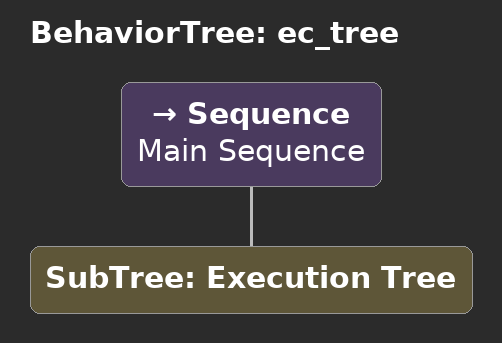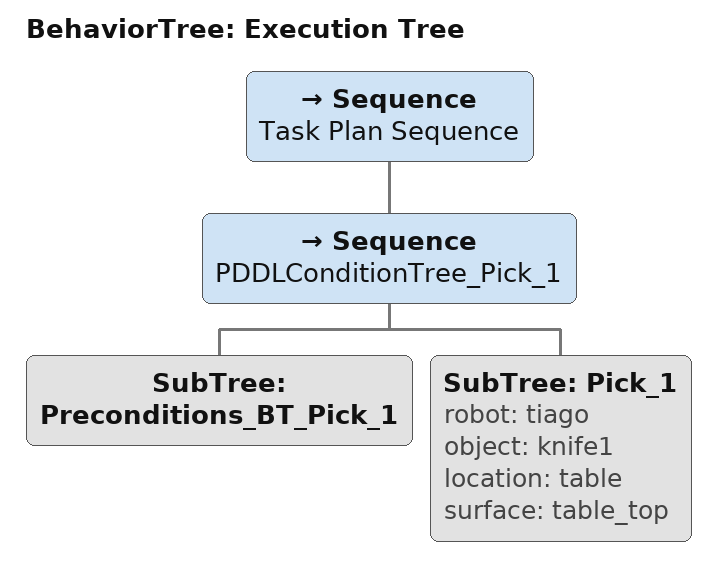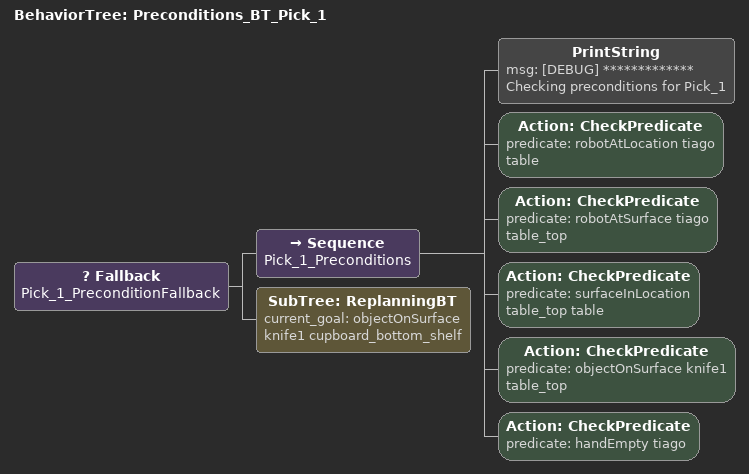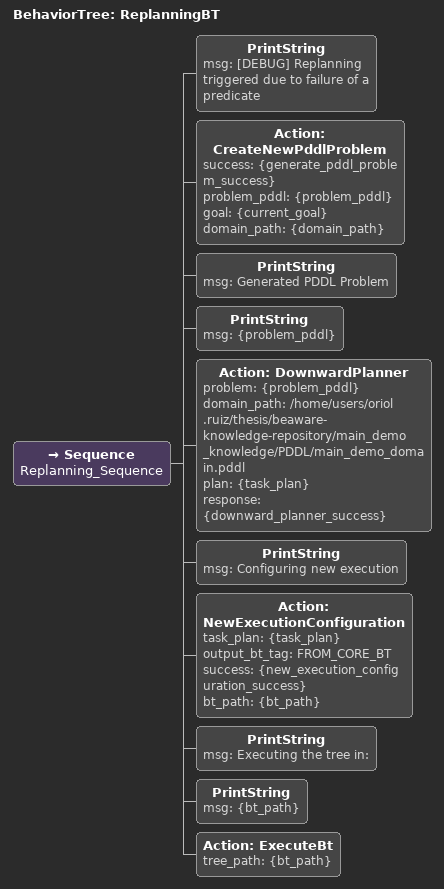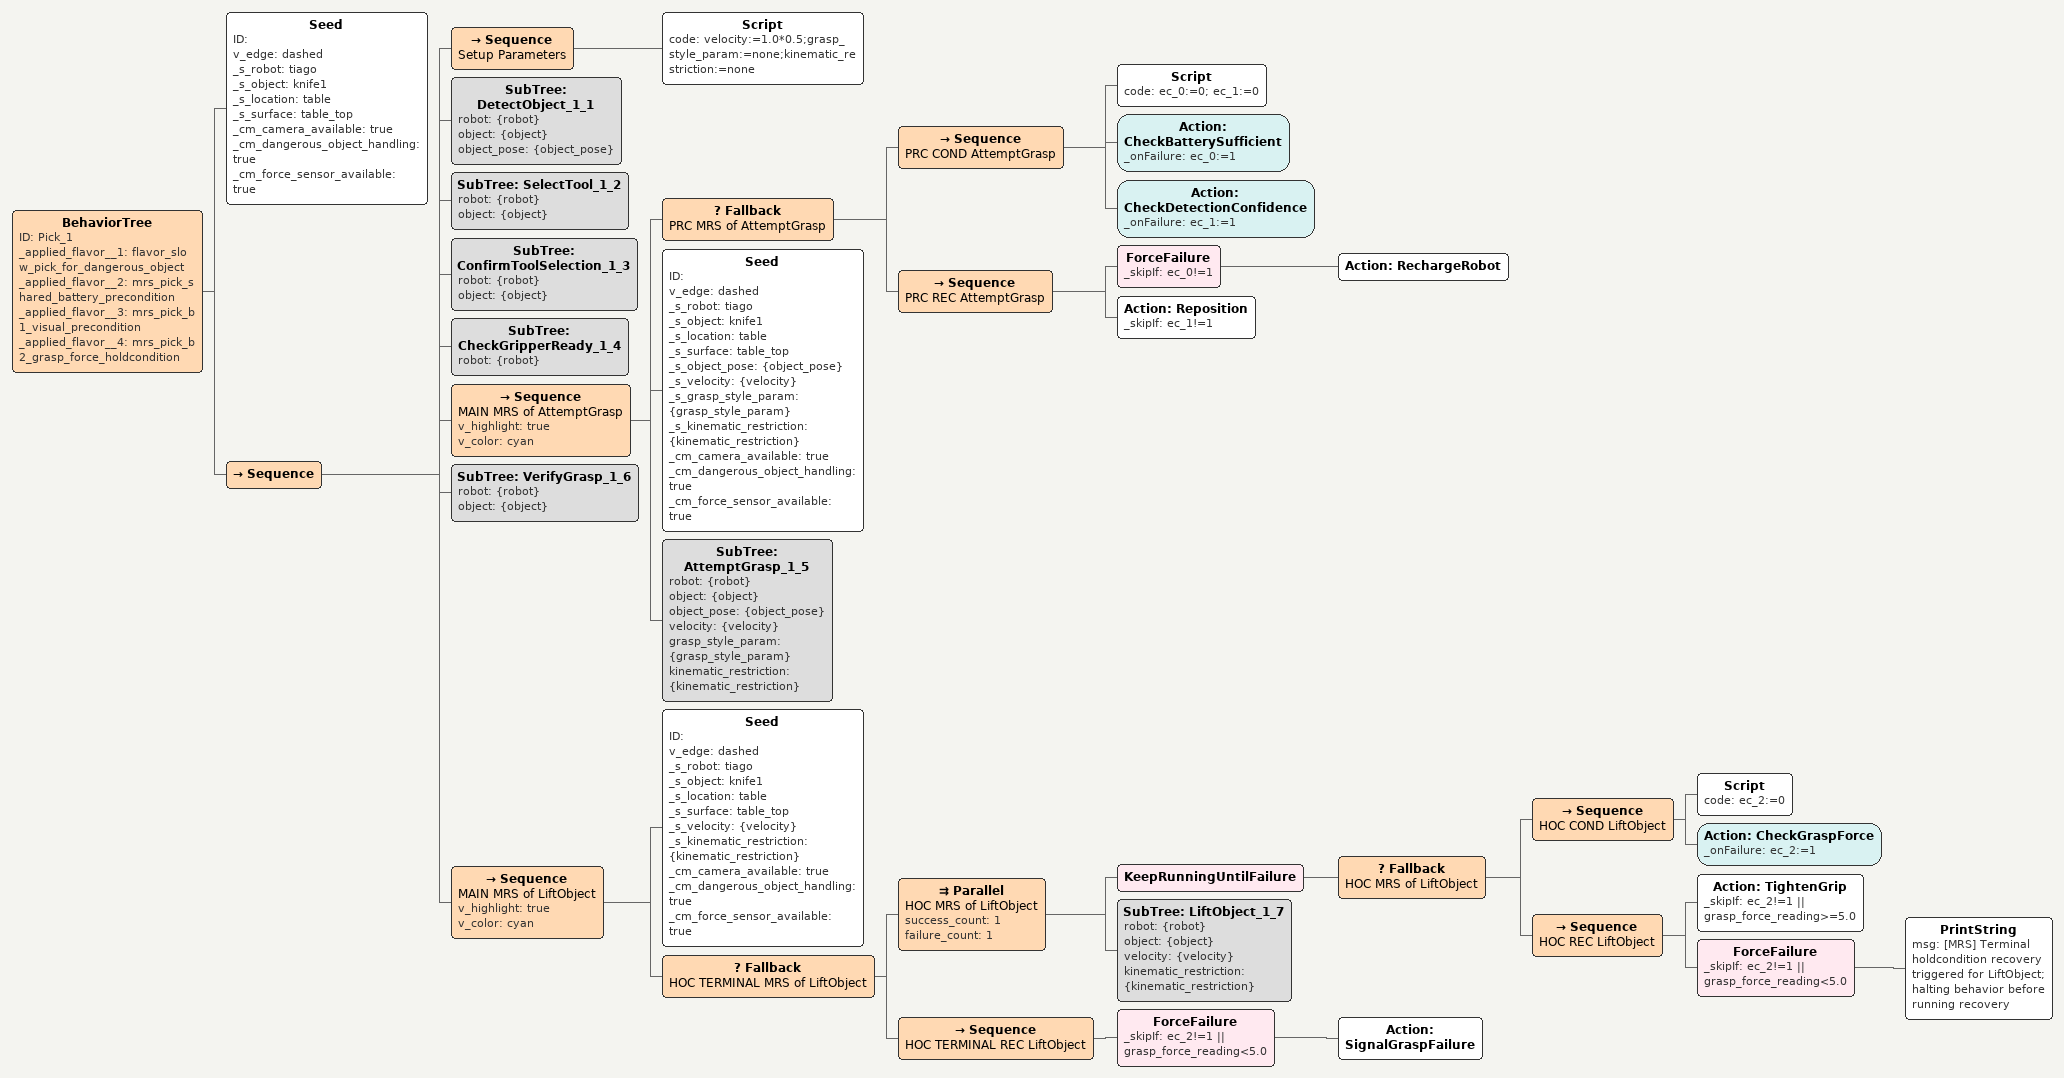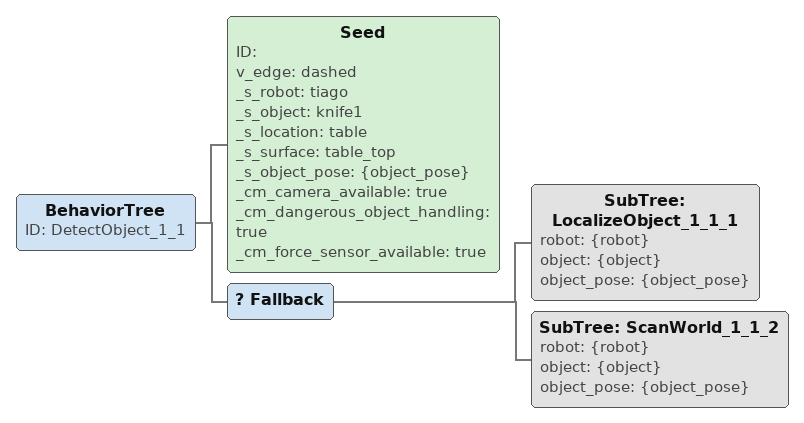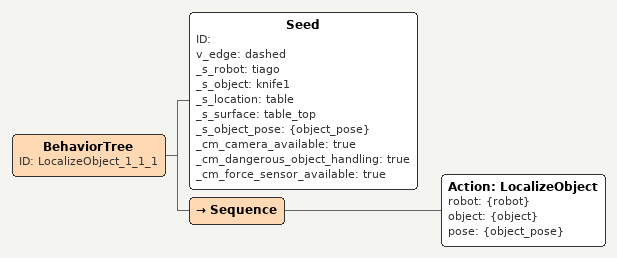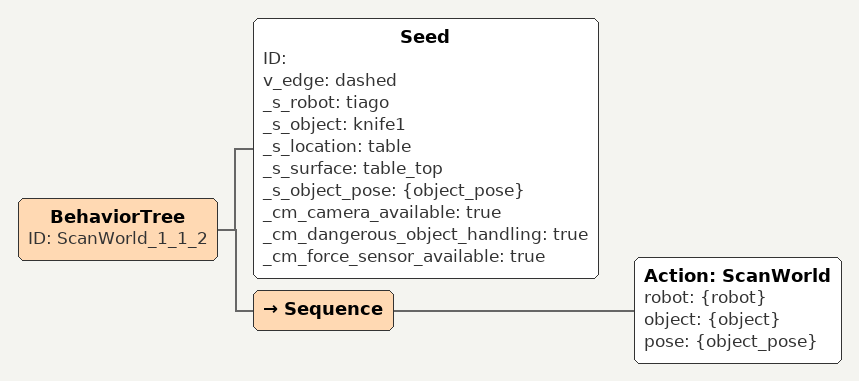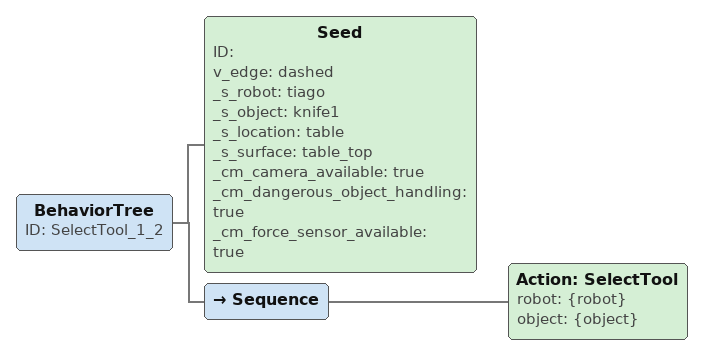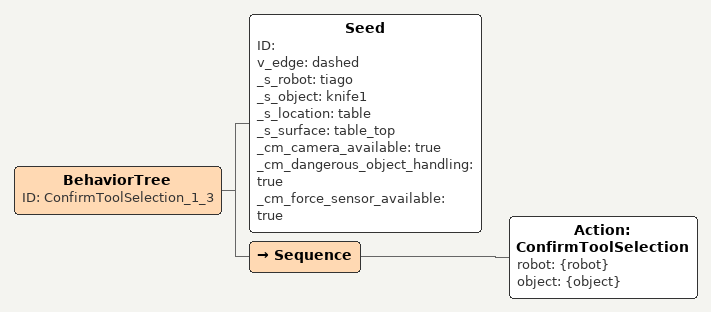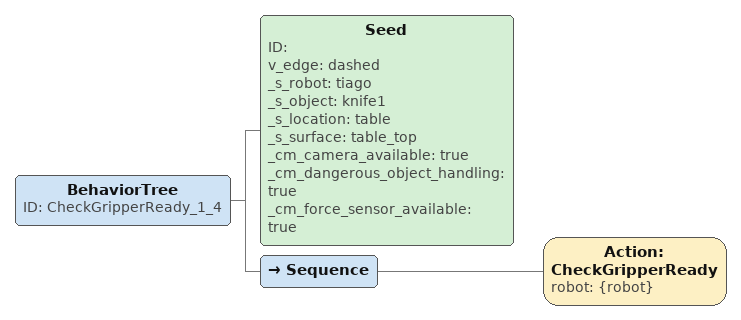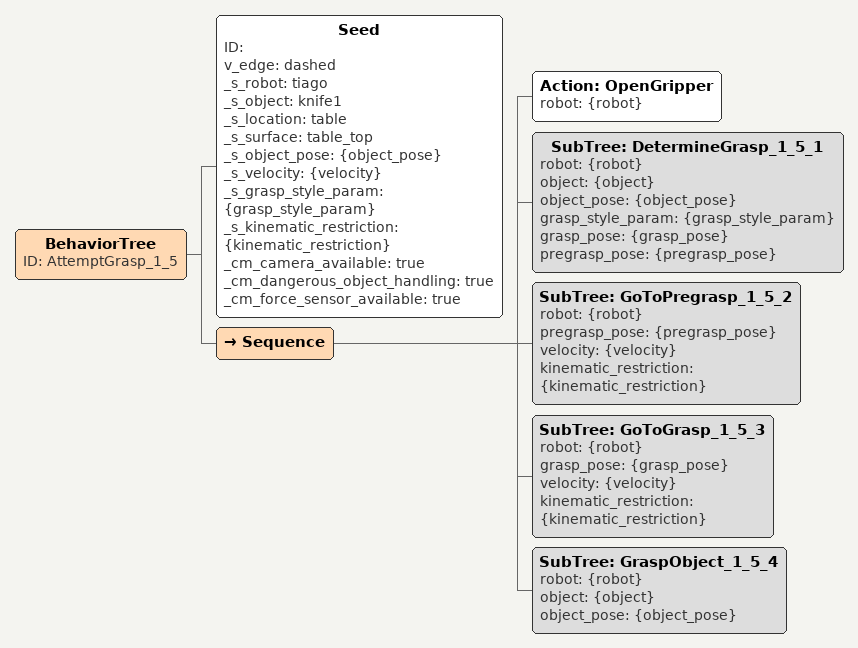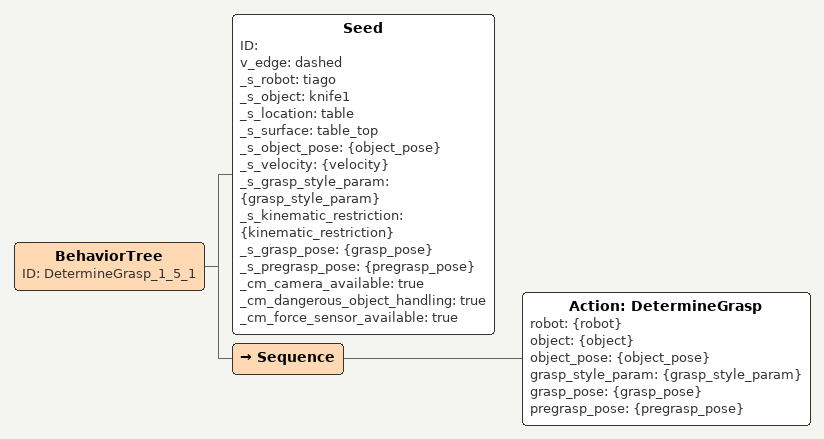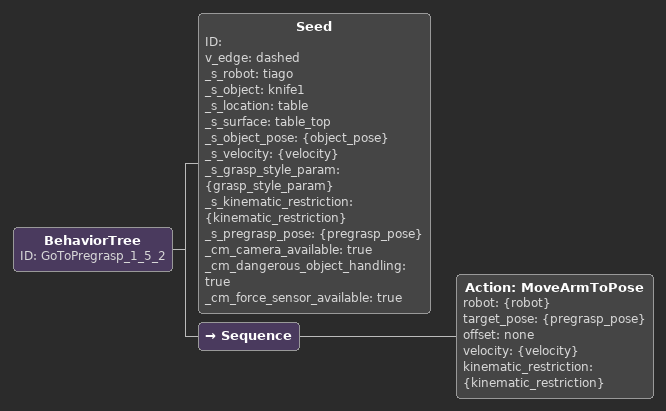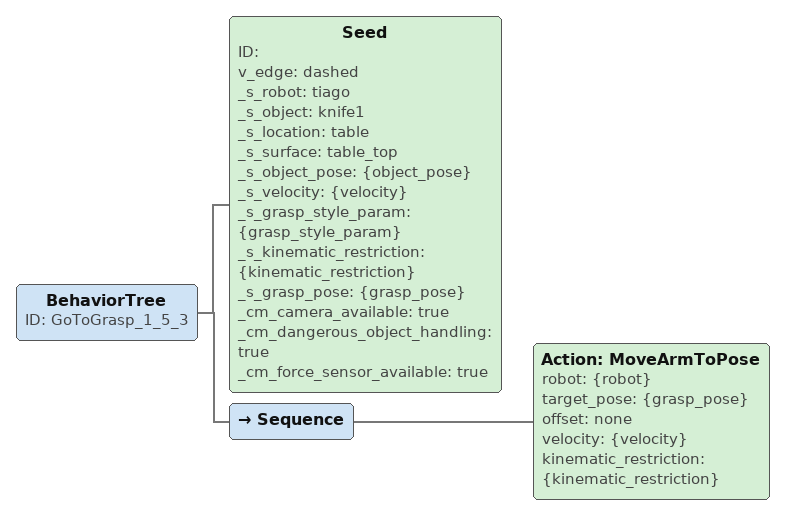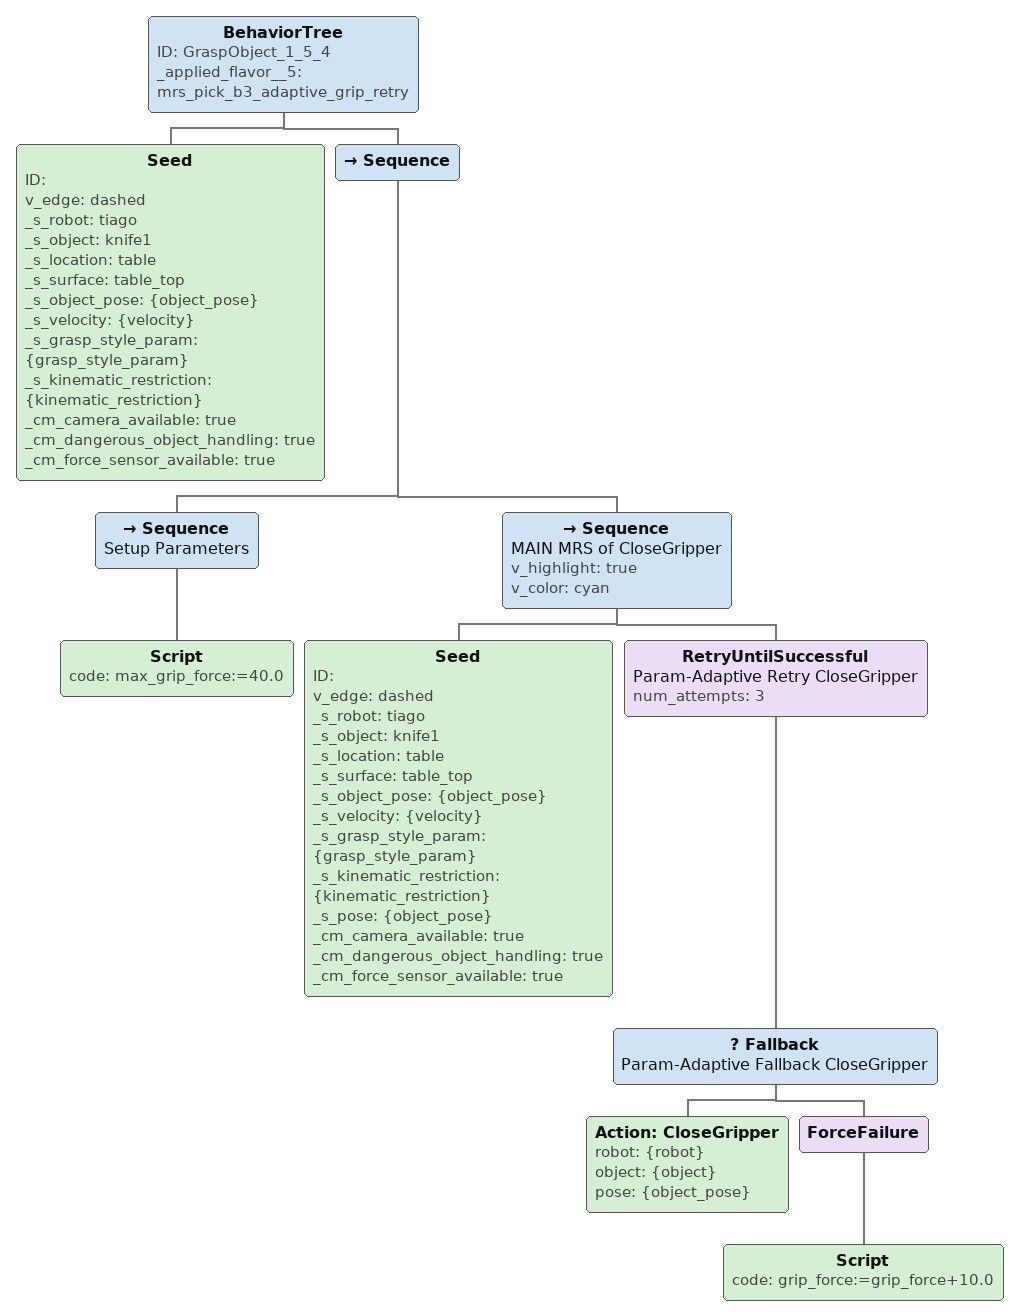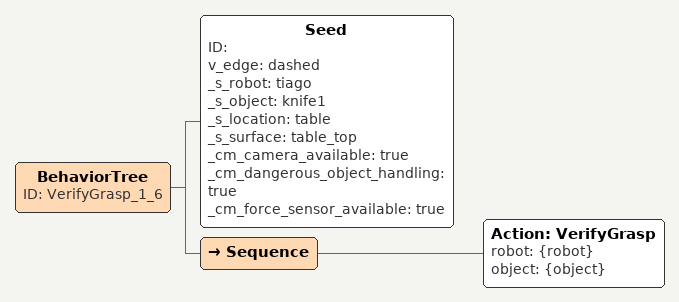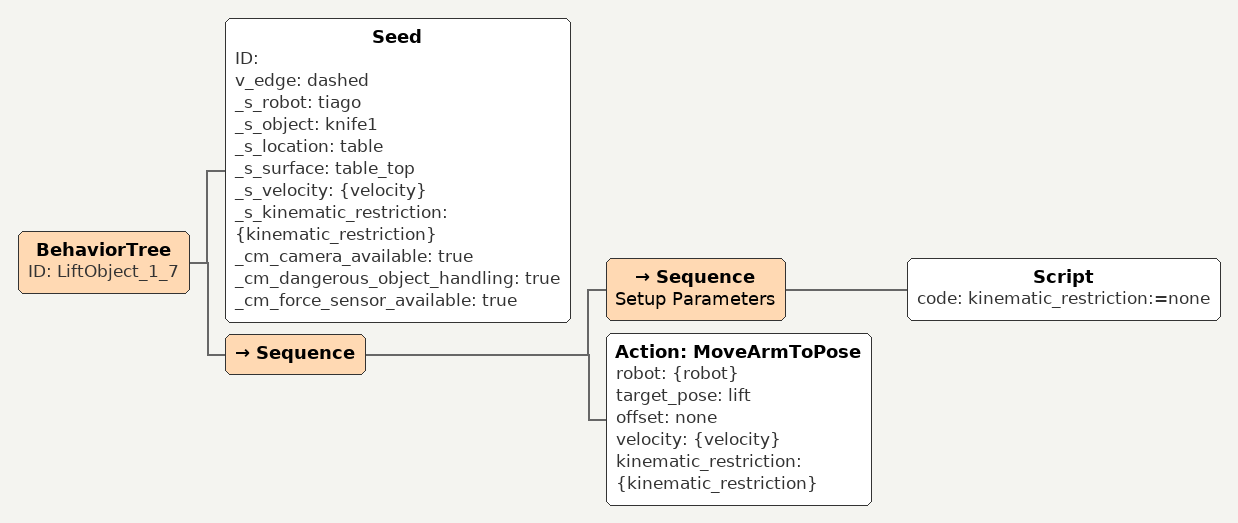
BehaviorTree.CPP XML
<?xml version="1.0" ?>
<root BTCPP_format="4" main_tree_to_execute="ec_tree" time_of_generation="18:30:13">
    <BehaviorTree ID="ec_tree">
        <Sequence name="Main Sequence">
            <SubTree ID="Execution Tree"/>
        </Sequence>
    </BehaviorTree>
    <BehaviorTree ID="Execution Tree">
        <Sequence name="Task Plan Sequence">
            <Sequence name="PDDLConditionTree_Pick_1">
                <SubTree ID="Preconditions_BT_Pick_1"/>
                <SubTree ID="Pick_1" robot="tiago" object="knife1" location="table" surface="table_top"/>
            </Sequence>
        </Sequence>
    </BehaviorTree>
    <BehaviorTree ID="Preconditions_BT_Pick_1">
        <Fallback name="Pick_1_PreconditionFallback">
            <Sequence name="Pick_1_Preconditions">
                <PrintString msg="[DEBUG] ************* Checking preconditions for Pick_1"/>
                <Action ID="CheckPredicate" predicate="robotAtLocation tiago table"/>
                <Action ID="CheckPredicate" predicate="robotAtSurface tiago table_top"/>
                <Action ID="CheckPredicate" predicate="surfaceInLocation table_top table"/>
                <Action ID="CheckPredicate" predicate="objectOnSurface knife1 table_top"/>
                <Action ID="CheckPredicate" predicate="handEmpty tiago"/>
            </Sequence>
            <SubTree ID="ReplanningBT" current_goal="objectOnSurface knife1 cupboard_bottom_shelf"/>
        </Fallback>
    </BehaviorTree>
    <BehaviorTree ID="ReplanningBT">
        <Sequence name="Replanning_Sequence">
            <PrintString msg="[DEBUG] Replanning triggered due to failure of a predicate"/>
            <Action ID="CreateNewPddlProblem" success="{generate_pddl_problem_success}" problem_pddl="{problem_pddl}" goal="{current_goal}" domain_path="{domain_path}"/>
            <PrintString msg="Generated PDDL Problem"/>
            <PrintString msg="{problem_pddl}"/>
            <!-- the path to the domain gets automatically added to the BTs -->
            <Action ID="DownwardPlanner" problem="{problem_pddl}" domain_path="/home/users/oriol.ruiz/thesis/beaware-knowledge-repository/main_demo_knowledge/PDDL/main_demo_domain.pddl" plan="{task_plan}" response="{downward_planner_success}"/>
            <PrintString msg="Configuring new execution"/>
            <Action ID="NewExecutionConfiguration" task_plan="{task_plan}" output_bt_tag="FROM_CORE_BT" success="{new_execution_configuration_success}" bt_path="{bt_path}"/>
            <PrintString msg="Executing the tree in:"/>
            <PrintString msg="{bt_path}"/>
            <Action ID="ExecuteBt" tree_path="{bt_path}"/>
        </Sequence>
    </BehaviorTree>
    <BehaviorTree ID="Pick_1" _applied_flavor__1="flavor_slow_pick_for_dangerous_object" _applied_flavor__2="mrs_pick_shared_battery_precondition" _applied_flavor__3="mrs_pick_b1_visual_precondition" _applied_flavor__4="mrs_pick_b2_grasp_force_holdcondition">
        <Seed ID="" v_edge="dashed" _s_robot="tiago" _s_object="knife1" _s_location="table" _s_surface="table_top" _cm_camera_available="true" _cm_dangerous_object_handling="true" _cm_force_sensor_available="true"/>
        <Sequence>

            <Sequence name="Setup Parameters">

                <Script code="velocity:=1.0*0.5;grasp_style_param:=none;kinematic_restriction:=none"/>

            </Sequence>

            <SubTree ID="DetectObject_1_1" robot="{robot}" object="{object}" object_pose="{object_pose}"/>

            <SubTree ID="SelectTool_1_2" robot="{robot}" object="{object}"/>

            <SubTree ID="ConfirmToolSelection_1_3" robot="{robot}" object="{object}"/>

            <SubTree ID="CheckGripperReady_1_4" robot="{robot}"/>

            <Sequence name="MAIN MRS of AttemptGrasp" v_highlight="true" v_color="cyan">
                <Fallback name="PRC MRS of AttemptGrasp">
                    <Sequence name="PRC COND AttemptGrasp">
                        <Script code="ec_0:=0; ec_1:=0"/>
                        <Action ID="CheckBatterySufficient" _onFailure="ec_0:=1"/>
                        <Action ID="CheckDetectionConfidence" _onFailure="ec_1:=1"/>
                    </Sequence>
                    <Sequence name="PRC REC AttemptGrasp">
                        <ForceFailure _skipIf="ec_0!=1">
                            <Action ID="RechargeRobot"/>
                        </ForceFailure>
                        <Action ID="Reposition" _skipIf="ec_1!=1"/>
                    </Sequence>
                </Fallback>
                <Seed ID="" v_edge="dashed" _s_robot="tiago" _s_object="knife1" _s_location="table" _s_surface="table_top" _s_object_pose="{object_pose}" _s_velocity="{velocity}" _s_grasp_style_param="{grasp_style_param}" _s_kinematic_restriction="{kinematic_restriction}" _cm_camera_available="true" _cm_dangerous_object_handling="true" _cm_force_sensor_available="true"/>
                <SubTree ID="AttemptGrasp_1_5" robot="{robot}" object="{object}" object_pose="{object_pose}" velocity="{velocity}" grasp_style_param="{grasp_style_param}" kinematic_restriction="{kinematic_restriction}"/>

            </Sequence>
            <SubTree ID="VerifyGrasp_1_6" robot="{robot}" object="{object}"/>

            <Sequence name="MAIN MRS of LiftObject" v_highlight="true" v_color="cyan">
                <Seed ID="" v_edge="dashed" _s_robot="tiago" _s_object="knife1" _s_location="table" _s_surface="table_top" _s_velocity="{velocity}" _s_kinematic_restriction="{kinematic_restriction}" _cm_camera_available="true" _cm_dangerous_object_handling="true" _cm_force_sensor_available="true"/>
                <Fallback name="HOC TERMINAL MRS of LiftObject">
                    <Parallel name="HOC MRS of LiftObject" success_count="1" failure_count="1">
                        <KeepRunningUntilFailure>
                            <Fallback name="HOC MRS of LiftObject">
                                <Sequence name="HOC COND LiftObject">
                                    <Script code="ec_2:=0"/>
                                    <Action ID="CheckGraspForce" _onFailure="ec_2:=1"/>
                                </Sequence>
                                <Sequence name="HOC REC LiftObject">
                                    <Action ID="TightenGrip" _skipIf="ec_2!=1 || grasp_force_reading&gt;=5.0"/>
                                    <ForceFailure _skipIf="ec_2!=1 || grasp_force_reading&lt;5.0">
                                        <PrintString msg="[MRS] Terminal holdcondition recovery triggered for LiftObject; halting behavior before running recovery"/>
                                    </ForceFailure>
                                </Sequence>
                            </Fallback>
                        </KeepRunningUntilFailure>
                        <SubTree ID="LiftObject_1_7" robot="{robot}" object="{object}" velocity="{velocity}" kinematic_restriction="{kinematic_restriction}"/>

                    </Parallel>
                    <Sequence name="HOC TERMINAL REC LiftObject">
                        <ForceFailure _skipIf="ec_2!=1 || grasp_force_reading&lt;5.0">
                            <Action ID="SignalGraspFailure"/>
                        </ForceFailure>
                    </Sequence>
                </Fallback>
            </Sequence>
            <!--Modulated velocity by 0.5-->
        </Sequence>

    </BehaviorTree>
    <BehaviorTree ID="DetectObject_1_1">
        <Seed ID="" v_edge="dashed" _s_robot="tiago" _s_object="knife1" _s_location="table" _s_surface="table_top" _s_object_pose="{object_pose}" _cm_camera_available="true" _cm_dangerous_object_handling="true" _cm_force_sensor_available="true"/>
        <Fallback>

            <SubTree ID="LocalizeObject_1_1_1" robot="{robot}" object="{object}" object_pose="{object_pose}"/>

            <SubTree ID="ScanWorld_1_1_2" robot="{robot}" object="{object}" object_pose="{object_pose}"/>

        </Fallback>

    </BehaviorTree>
    <BehaviorTree ID="LocalizeObject_1_1_1">
        <Seed ID="" v_edge="dashed" _s_robot="tiago" _s_object="knife1" _s_location="table" _s_surface="table_top" _s_object_pose="{object_pose}" _cm_camera_available="true" _cm_dangerous_object_handling="true" _cm_force_sensor_available="true"/>
        <Sequence>

            <Action ID="LocalizeObject" robot="{robot}" object="{object}" pose="{object_pose}"/>

        </Sequence>

    </BehaviorTree>
    <BehaviorTree ID="ScanWorld_1_1_2">
        <Seed ID="" v_edge="dashed" _s_robot="tiago" _s_object="knife1" _s_location="table" _s_surface="table_top" _s_object_pose="{object_pose}" _cm_camera_available="true" _cm_dangerous_object_handling="true" _cm_force_sensor_available="true"/>
        <Sequence>

            <Action ID="ScanWorld" robot="{robot}" object="{object}" pose="{object_pose}"/>

        </Sequence>

    </BehaviorTree>
    <BehaviorTree ID="SelectTool_1_2">
        <Seed ID="" v_edge="dashed" _s_robot="tiago" _s_object="knife1" _s_location="table" _s_surface="table_top" _cm_camera_available="true" _cm_dangerous_object_handling="true" _cm_force_sensor_available="true"/>
        <Sequence>

            <Action ID="SelectTool" robot="{robot}" object="{object}"/>

        </Sequence>

    </BehaviorTree>
    <BehaviorTree ID="ConfirmToolSelection_1_3">
        <Seed ID="" v_edge="dashed" _s_robot="tiago" _s_object="knife1" _s_location="table" _s_surface="table_top" _cm_camera_available="true" _cm_dangerous_object_handling="true" _cm_force_sensor_available="true"/>
        <Sequence>

            <Action ID="ConfirmToolSelection" robot="{robot}" object="{object}"/>

        </Sequence>

    </BehaviorTree>
    <BehaviorTree ID="CheckGripperReady_1_4">
        <Seed ID="" v_edge="dashed" _s_robot="tiago" _s_object="knife1" _s_location="table" _s_surface="table_top" _cm_camera_available="true" _cm_dangerous_object_handling="true" _cm_force_sensor_available="true"/>
        <Sequence>

            <Action ID="CheckGripperReady" robot="{robot}"/>

        </Sequence>

    </BehaviorTree>
    <BehaviorTree ID="AttemptGrasp_1_5">
        <Seed ID="" v_edge="dashed" _s_robot="tiago" _s_object="knife1" _s_location="table" _s_surface="table_top" _s_object_pose="{object_pose}" _s_velocity="{velocity}" _s_grasp_style_param="{grasp_style_param}" _s_kinematic_restriction="{kinematic_restriction}" _cm_camera_available="true" _cm_dangerous_object_handling="true" _cm_force_sensor_available="true"/>
        <Sequence>

            <Action ID="OpenGripper" robot="{robot}"/>

            <SubTree ID="DetermineGrasp_1_5_1" robot="{robot}" object="{object}" object_pose="{object_pose}" grasp_style_param="{grasp_style_param}" grasp_pose="{grasp_pose}" pregrasp_pose="{pregrasp_pose}"/>

            <SubTree ID="GoToPregrasp_1_5_2" robot="{robot}" pregrasp_pose="{pregrasp_pose}" velocity="{velocity}" kinematic_restriction="{kinematic_restriction}"/>

            <SubTree ID="GoToGrasp_1_5_3" robot="{robot}" grasp_pose="{grasp_pose}" velocity="{velocity}" kinematic_restriction="{kinematic_restriction}"/>

            <SubTree ID="GraspObject_1_5_4" robot="{robot}" object="{object}" object_pose="{object_pose}"/>

        </Sequence>

    </BehaviorTree>
    <BehaviorTree ID="DetermineGrasp_1_5_1">
        <Seed ID="" v_edge="dashed" _s_robot="tiago" _s_object="knife1" _s_location="table" _s_surface="table_top" _s_object_pose="{object_pose}" _s_velocity="{velocity}" _s_grasp_style_param="{grasp_style_param}" _s_kinematic_restriction="{kinematic_restriction}" _s_grasp_pose="{grasp_pose}" _s_pregrasp_pose="{pregrasp_pose}" _cm_camera_available="true" _cm_dangerous_object_handling="true" _cm_force_sensor_available="true"/>
        <Sequence>

            <Action ID="DetermineGrasp" robot="{robot}" object="{object}" object_pose="{object_pose}" grasp_style_param="{grasp_style_param}" grasp_pose="{grasp_pose}" pregrasp_pose="{pregrasp_pose}"/>

        </Sequence>

    </BehaviorTree>
    <BehaviorTree ID="GoToPregrasp_1_5_2">
        <Seed ID="" v_edge="dashed" _s_robot="tiago" _s_object="knife1" _s_location="table" _s_surface="table_top" _s_object_pose="{object_pose}" _s_velocity="{velocity}" _s_grasp_style_param="{grasp_style_param}" _s_kinematic_restriction="{kinematic_restriction}" _s_pregrasp_pose="{pregrasp_pose}" _cm_camera_available="true" _cm_dangerous_object_handling="true" _cm_force_sensor_available="true"/>
        <Sequence>

            <Action ID="MoveArmToPose" robot="{robot}" target_pose="{pregrasp_pose}" offset="none" velocity="{velocity}" kinematic_restriction="{kinematic_restriction}"/>

        </Sequence>

    </BehaviorTree>
    <BehaviorTree ID="GoToGrasp_1_5_3">
        <Seed ID="" v_edge="dashed" _s_robot="tiago" _s_object="knife1" _s_location="table" _s_surface="table_top" _s_object_pose="{object_pose}" _s_velocity="{velocity}" _s_grasp_style_param="{grasp_style_param}" _s_kinematic_restriction="{kinematic_restriction}" _s_grasp_pose="{grasp_pose}" _cm_camera_available="true" _cm_dangerous_object_handling="true" _cm_force_sensor_available="true"/>
        <Sequence>

            <Action ID="MoveArmToPose" robot="{robot}" target_pose="{grasp_pose}" offset="none" velocity="{velocity}" kinematic_restriction="{kinematic_restriction}"/>

        </Sequence>

    </BehaviorTree>
    <BehaviorTree ID="GraspObject_1_5_4" _applied_flavor__5="mrs_pick_b3_adaptive_grip_retry">
        <Seed ID="" v_edge="dashed" _s_robot="tiago" _s_object="knife1" _s_location="table" _s_surface="table_top" _s_object_pose="{object_pose}" _s_velocity="{velocity}" _s_grasp_style_param="{grasp_style_param}" _s_kinematic_restriction="{kinematic_restriction}" _cm_camera_available="true" _cm_dangerous_object_handling="true" _cm_force_sensor_available="true"/>
        <Sequence>

            <Sequence name="Setup Parameters">

                <Script code="max_grip_force:=40.0"/>

            </Sequence>

            <Sequence name="MAIN MRS of CloseGripper" v_highlight="true" v_color="cyan">
                <Seed ID="" v_edge="dashed" _s_robot="tiago" _s_object="knife1" _s_location="table" _s_surface="table_top" _s_object_pose="{object_pose}" _s_velocity="{velocity}" _s_grasp_style_param="{grasp_style_param}" _s_kinematic_restriction="{kinematic_restriction}" _s_pose="{object_pose}" _cm_camera_available="true" _cm_dangerous_object_handling="true" _cm_force_sensor_available="true"/>
                <RetryUntilSuccessful name="Param-Adaptive Retry CloseGripper" num_attempts="3">
                    <Fallback name="Param-Adaptive Fallback CloseGripper">
                        <Action ID="CloseGripper" robot="{robot}" object="{object}" pose="{object_pose}"/>

                        <ForceFailure>
                            <Script code="grip_force:=grip_force+10.0"/>
                        </ForceFailure>
                    </Fallback>
                </RetryUntilSuccessful>
            </Sequence>
        </Sequence>

    </BehaviorTree>
    <BehaviorTree ID="VerifyGrasp_1_6">
        <Seed ID="" v_edge="dashed" _s_robot="tiago" _s_object="knife1" _s_location="table" _s_surface="table_top" _cm_camera_available="true" _cm_dangerous_object_handling="true" _cm_force_sensor_available="true"/>
        <Sequence>

            <Action ID="VerifyGrasp" robot="{robot}" object="{object}"/>

        </Sequence>

    </BehaviorTree>
    <BehaviorTree ID="LiftObject_1_7">
        <Seed ID="" v_edge="dashed" _s_robot="tiago" _s_object="knife1" _s_location="table" _s_surface="table_top" _s_velocity="{velocity}" _s_kinematic_restriction="{kinematic_restriction}" _cm_camera_available="true" _cm_dangerous_object_handling="true" _cm_force_sensor_available="true"/>
        <Sequence>

            <Sequence name="Setup Parameters">

                <Script code="kinematic_restriction:=none"/>

            </Sequence>

            <Action ID="MoveArmToPose" robot="{robot}" target_pose="lift" offset="none" velocity="{velocity}" kinematic_restriction="{kinematic_restriction}"/>

        </Sequence>

    </BehaviorTree>
</root>
